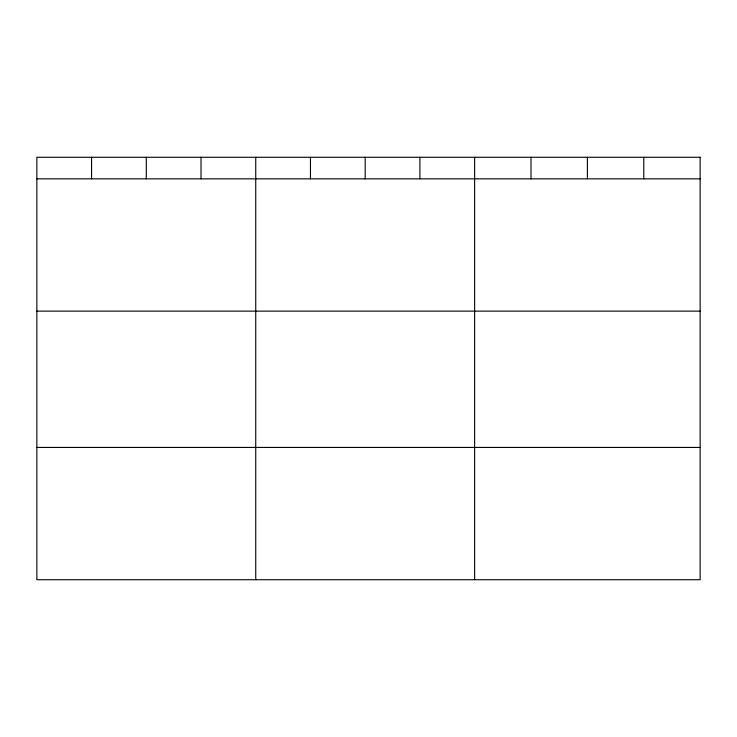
<?xml version="1.0" encoding="UTF-8"?>
<svg xmlns="http://www.w3.org/2000/svg" width="737" height="737" viewBox="0 0 737 737"><rect width="100%" height="100%" fill="white"/><g stroke="black" fill="none" stroke-linecap="round" stroke-linejoin="round"><path stroke-width="1.11" d="M36.85 178.842L700.15 178.842M36.85 311.134L700.15 311.134M36.85 447.433L700.15 447.433M643.769 157.276L643.769 178.842M587.389 157.276L587.389 178.842M531.009 157.276L531.009 178.842M474.628 157.276L474.628 579.724M419.906 157.276L419.906 178.842M365.183 157.276L365.183 178.842M310.461 157.276L310.461 178.842M255.739 157.276L255.739 579.724M201.017 157.276L201.017 178.842M146.294 157.276L146.294 178.842M91.572 157.276L91.572 178.842M700.15 157.276L36.85 157.276L36.85 579.724L700.15 579.724L700.15 157.276"/></g></svg>
